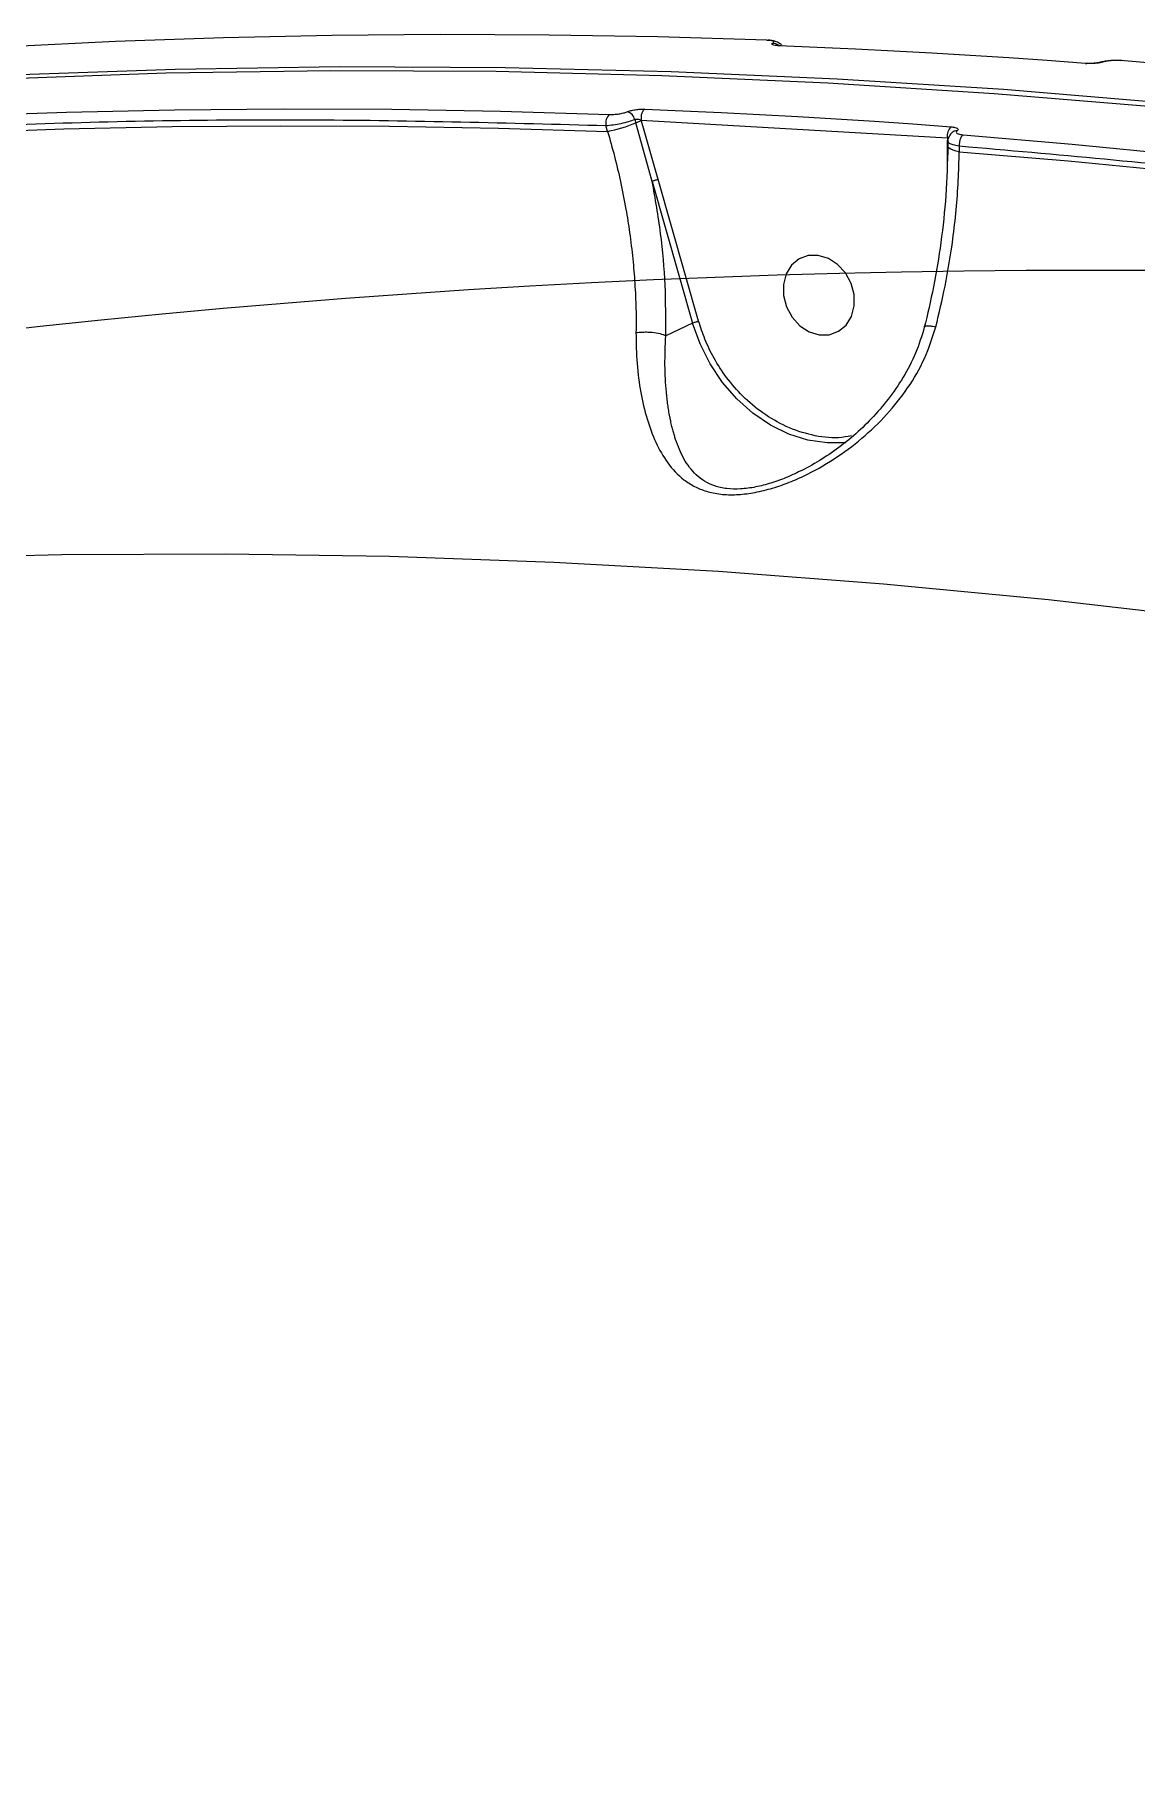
# Model space of a CAD drawing. Header units: millimetres. Extents: x -5609 to 5139, y -3980 to 3221.
# Drawn here: x 2479.6 to 2599.7, y 1326 to 1514.3 of the extents above; entities that cross this region are included whole.
import ezdxf

# ---------------------------------------------------------------- set-up
doc = ezdxf.new("R2010")
doc.units = ezdxf.units.MM
doc.layers.add('DIKOM_ОБЪЕКТ', color=7, linetype='Continuous')
doc.layers.add('DIKOM_РАЗМЕР_ОБЪЕКТА', color=7, linetype='Continuous')

# ---------------------------------------------------------------- blocks, each defined once
blk = doc.blocks.new('A$Cc336a1e3')
at = {"color": 7, "linetype": 'Continuous', "lineweight": 15}
for p, q in [((5379.58, 2786.62), (5379.73, 2786.63)), ((5365.2, 2778), (5365.31, 2777.61)), ((5365.88, 2777.92), (5399.27, 2775.99)), ((5365.92, 2777.79), (5365.88, 2777.92)), ((5367.76, 2771.44), (5365.92, 2777.79)), ((5362.24, 2776.69), (5362.05, 2777.33)), ((5367.1, 2771.24), (5365.31, 2777.61)), ((5399.27, 2775.99), (5399.26, 2775.5)), ((5399.33, 2775.77), (5399.32, 2775.09)), ((5400.57, 2775.11), (5400.56, 2774.48)), ((5367.1, 2771.24), (5371.49, 2755.8)), ((5372.16, 2756.01), (5367.76, 2771.44)), ((5371.49, 2755.8), (5368.57, 2754.42)), ((5383.05, 2739.57), (5382.85, 2739.48))]:
    blk.add_line(p, q, dxfattribs=at)
at = {"color": 8, "linetype": 'Continuous', "lineweight": 15}
for p, q in [((5414.31, 2784.09), (5414.47, 2784.1)), ((5399.26, 2775.5), (5399.23, 2772.9)), ((5399.26, 2775.5), (5399.33, 2775.49))]:
    blk.add_line(p, q, dxfattribs=at)
at = {"color": 7, "linetype": 'Continuous', "lineweight": 15, "flags": 128}
for points in [[(5379.58, 2786.62), (5367.71, 2786.98), (5355.85, 2787.19), (5344.01, 2787.24), (5332.19, 2787.14), (5320.39, 2786.89), (5308.62, 2786.48), (5296.87, 2785.92), (5285.14, 2785.21)], [(5414.31, 2784.09), (5410.13, 2784.4), (5405.95, 2784.69), (5401.77, 2784.96), (5397.59, 2785.21), (5393.42, 2785.44), (5389.24, 2785.65), (5385.07, 2785.84), (5380.9, 2786.02)], [(5297.17, 2782.87), (5315.1, 2783.49), (5333.07, 2783.76), (5351.09, 2783.67), (5369.16, 2783.23), (5387.26, 2782.43), (5405.38, 2781.28), (5423.54, 2779.77), (5441.71, 2777.91), (5459.9, 2775.69), (5478.09, 2773.12), (5496.29, 2770.19), (5514.48, 2766.92), (5532.66, 2763.29), (5550.84, 2759.32), (5568.99, 2754.99), (5587.11, 2750.32), (5605.21, 2745.3)], [(5513.26, 2772.11), (5501.36, 2774.18), (5489.46, 2776.09), (5477.56, 2777.85), (5465.66, 2779.46), (5453.77, 2780.93), (5441.88, 2782.24), (5430, 2783.39), (5418.13, 2784.4)], [(5604.2, 2744.83), (5586.1, 2749.85), (5567.98, 2754.52), (5549.83, 2758.84), (5531.66, 2762.82), (5513.47, 2766.44), (5495.28, 2769.72), (5477.08, 2772.64), (5458.89, 2775.21), (5440.7, 2777.43), (5422.53, 2779.29), (5404.38, 2780.8), (5386.25, 2781.96), (5368.15, 2782.76), (5350.09, 2783.2), (5332.06, 2783.29), (5314.09, 2783.02), (5296.16, 2782.39)], [(5268, 2777.12), (5279.72, 2777.83), (5291.47, 2778.39), (5303.25, 2778.8), (5315.05, 2779.05), (5326.87, 2779.15), (5338.71, 2779.1), (5350.57, 2778.89), (5362.44, 2778.53)], [(5366.28, 2779.12), (5370.45, 2778.94), (5374.62, 2778.75), (5378.79, 2778.54), (5382.97, 2778.31), (5387.15, 2778.06), (5391.33, 2777.79), (5395.51, 2777.5), (5399.69, 2777.19)], [(5267.68, 2775.27), (5279.42, 2775.99), (5291.19, 2776.55), (5302.98, 2776.96), (5314.79, 2777.21), (5326.62, 2777.31), (5338.48, 2777.26), (5350.35, 2777.05), (5362.24, 2776.69)], [(5400.99, 2776.31), (5412.86, 2775.3), (5424.74, 2774.14), (5436.63, 2772.83), (5448.52, 2771.37), (5460.42, 2769.76), (5472.32, 2768), (5484.22, 2766.08), (5496.11, 2764.02)], [(5400.56, 2774.48), (5412.45, 2773.47), (5424.35, 2772.31), (5436.25, 2771), (5448.15, 2769.54), (5460.07, 2767.92), (5471.98, 2766.15), (5483.89, 2764.24), (5495.81, 2762.17)], [(5389.1, 2758.9), (5388.77, 2760.13), (5388.16, 2761.26), (5387.31, 2762.19), (5386.3, 2762.85), (5385.2, 2763.18), (5384.11, 2763.17), (5383.11, 2762.8), (5382.28, 2762.11), (5381.7, 2761.16), (5381.4, 2760.02), (5381.41, 2758.79), (5381.74, 2757.56), (5382.35, 2756.44), (5383.19, 2755.51), (5384.21, 2754.85), (5385.3, 2754.51), (5386.4, 2754.53), (5387.4, 2754.9), (5388.23, 2755.58), (5388.81, 2756.53), (5389.11, 2757.67), (5389.1, 2758.9)], [(5518.39, 2707.77), (5500.38, 2711.64), (5482.37, 2715.16), (5464.34, 2718.31), (5446.32, 2721.11), (5428.3, 2723.55), (5410.29, 2725.63), (5392.29, 2727.35), (5374.32, 2728.71), (5356.37, 2729.71), (5338.46, 2730.35), (5320.58, 2730.62), (5302.75, 2730.54), (5284.97, 2730.09)]]:
    blk.add_lwpolyline(points, dxfattribs=at)
at = {"color": 8, "linetype": 'Continuous', "lineweight": 15, "flags": 128}
for points in [[(5416.22, 2784.25), (5416.08, 2784.25), (5415.97, 2784.23)], [(5400.56, 2774.48), (5400.21, 2774.55), (5399.9, 2774.64), (5399.65, 2774.74), (5399.47, 2774.85), (5399.36, 2774.97), (5399.32, 2775.09), (5399.32, 2775.1)], [(5388.2, 2742.76), (5386.17, 2742.73), (5384.07, 2743.05), (5381.99, 2743.7), (5379.98, 2744.68), (5378.07, 2745.97), (5376.32, 2747.53), (5374.75, 2749.34), (5373.4, 2751.35), (5372.31, 2753.52), (5371.49, 2755.8)]]:
    blk.add_lwpolyline(points, dxfattribs=at)
at = {"color": 7, "linetype": 'Continuous', "lineweight": 15}
for centre, radius, start, end in [((5381, 2785.77), 0.272, 62.9196, 112.5279), ((5418.23, 2784.15), 0.265, 58.8547, 112.2289), ((5363.33, 2777.58), 1.3, 133.142, 190.99), ((5364.13, 2777.76), 1.09, 12.528, 77.8975), ((5366.72, 2773.99), 3.89, 101.9109, 111.3733), ((5358.22, 2795.71), 19.44, 281.915, 291.3667), ((5400.59, 2776.2), 1.34, 132.3492, 188.957)]:
    blk.add_arc(centre, radius, start, end, dxfattribs=at)
for points, knots in [([(5380.24, 2786.32), (5380.29, 2786.36), (5380.38, 2786.43), (5380.28, 2786.52), (5380.01, 2786.59), (5379.73, 2786.61), (5379.58, 2786.62)], [0, 0, 0, 0, 0.250224, 0.500258, 0.750108, 1, 1, 1, 1]), ([(5381.26, 2786), (5381.26, 2786), (5381.2, 2786.13), (5380.96, 2786.31), (5380.57, 2786.5), (5380.12, 2786.6), (5379.86, 2786.63), (5379.73, 2786.64)], [0, 0, 0, 0, 0.00328, 0.270198, 0.609743, 0.800856, 1, 1, 1, 1]), ([(5380.9, 2786.02), (5380.75, 2786.03), (5380.47, 2786.05), (5380.2, 2786.12), (5380.1, 2786.21), (5380.19, 2786.29), (5380.24, 2786.32)], [0, 0, 0, 0, 0.249939, 0.49976, 0.749791, 1, 1, 1, 1]), ([(5416.22, 2784.25), (5416.09, 2784.22), (5415.84, 2784.15), (5415.33, 2784.1), (5414.79, 2784.07), (5414.47, 2784.08), (5414.31, 2784.09)], [0, 0, 0, 0, 0.250219, 0.500226, 0.750055, 1, 1, 1, 1]), ([(5415.97, 2784.23), (5415.88, 2784.2), (5415.68, 2784.16), (5415.28, 2784.11), (5414.85, 2784.09), (5414.59, 2784.1), (5414.46, 2784.11)], [0, 0, 0, 0, 0.247137, 0.496219, 0.747324, 1, 1, 1, 1]), ([(5418.28, 2784.42), (5418.09, 2784.42), (5417.7, 2784.44), (5417.06, 2784.41), (5416.44, 2784.34), (5416.13, 2784.27), (5415.97, 2784.23)], [0, 0, 0, 0, 0.247926, 0.49702, 0.747686, 1, 1, 1, 1]), ([(5418.13, 2784.4), (5417.97, 2784.41), (5417.65, 2784.42), (5417.11, 2784.4), (5416.6, 2784.34), (5416.35, 2784.28), (5416.22, 2784.25)], [0, 0, 0, 0, 0.249959, 0.499797, 0.749854, 1, 1, 1, 1]), ([(5267.69, 2775.92), (5278.11, 2776.51), (5298.95, 2777.7), (5330.43, 2778.17), (5351.51, 2777.61), (5362.05, 2777.33)], [0, 0, 0, 0, 0.333328, 0.666672, 1, 1, 1, 1]), ([(5362.05, 2777.33), (5362.31, 2777.35), (5362.84, 2777.4), (5363.73, 2777.56), (5364.57, 2777.76), (5364.99, 2777.92), (5365.2, 2778)], [0, 0, 0, 0, 0.248533, 0.497943, 0.754212, 1, 1, 1, 1]), ([(5362.44, 2778.53), (5362.6, 2778.53), (5362.92, 2778.53), (5363.46, 2778.59), (5363.98, 2778.69), (5364.23, 2778.78), (5364.36, 2778.83)], [0, 0, 0, 0, 0.250033, 0.499853, 0.749851, 1, 1, 1, 1]), ([(5364.36, 2778.83), (5364.48, 2778.87), (5364.74, 2778.96), (5365.25, 2779.06), (5365.79, 2779.12), (5366.11, 2779.12), (5366.28, 2779.12)], [0, 0, 0, 0, 0.250027, 0.500117, 0.749979, 1, 1, 1, 1]), ([(5365.2, 2778), (5365.21, 2778), (5365.25, 2778.02), (5365.36, 2778.03), (5365.51, 2778.03), (5365.71, 2777.99), (5365.82, 2777.94), (5365.88, 2777.92)], [0, 0, 0, 0, 0.112112, 0.228327, 0.47657, 0.732735, 1, 1, 1, 1]), ([(5366.28, 2779.12), (5366.22, 2779.07), (5366.09, 2778.98), (5365.95, 2778.67), (5365.87, 2778.3), (5365.88, 2778.04), (5365.88, 2777.92)], [0, 0, 0, 0, 0.240576, 0.500015, 0.759473, 1, 1, 1, 1]), ([(5362.24, 2776.69), (5362.49, 2775.78), (5363.01, 2773.97), (5363.67, 2771.14), (5364.22, 2768.38), (5364.67, 2765.56), (5364.99, 2762.86), (5365.22, 2760.08), (5365.35, 2757.39), (5365.34, 2755.62), (5365.33, 2754.76)], [0, 0, 0, 0, 0.125634, 0.250418, 0.385751, 0.49969, 0.630689, 0.750901, 0.878945, 1, 1, 1, 1]), ([(5399.8, 2776.58), (5399.73, 2776.51), (5399.59, 2776.38), (5399.44, 2776.15), (5399.34, 2775.9), (5399.33, 2775.74), (5399.33, 2775.65)], [0, 0, 0, 0, 0.247004, 0.498515, 0.750471, 1, 1, 1, 1]), ([(5399.69, 2777.19), (5399.83, 2777.17), (5400.12, 2777.14), (5400.37, 2777.04), (5400.47, 2776.9), (5400.38, 2776.8), (5400.34, 2776.75)], [0, 0, 0, 0, 0.249778, 0.499729, 0.749702, 1, 1, 1, 1]), ([(5400.34, 2776.75), (5400.29, 2776.7), (5400.2, 2776.6), (5400.3, 2776.47), (5400.56, 2776.36), (5400.85, 2776.33), (5400.99, 2776.31)], [0, 0, 0, 0, 0.250272, 0.500253, 0.750159, 1, 1, 1, 1]), ([(5400.99, 2776.31), (5400.93, 2776.26), (5400.8, 2776.16), (5400.66, 2775.86), (5400.56, 2775.49), (5400.57, 2775.23), (5400.57, 2775.11)], [0, 0, 0, 0, 0.240616, 0.500011, 0.759381, 1, 1, 1, 1]), ([(5399.32, 2775.1), (5399.27, 2773.32), (5399.18, 2769.85), (5398.61, 2764.68), (5397.82, 2759.83), (5397.1, 2756.76), (5396.75, 2755.28)], [0, 0, 0, 0, 0.273578, 0.530382, 0.77374, 1, 1, 1, 1]), ([(5398.02, 2755.4), (5398.37, 2756.87), (5399.11, 2760.01), (5399.81, 2764.3), (5400.24, 2768.15), (5400.49, 2771.34), (5400.54, 2773.43), (5400.56, 2774.48)], [0, 0, 0, 0, 0.233014, 0.500589, 0.666509, 0.833051, 1, 1, 1, 1]), ([(5400.57, 2775.11), (5411.12, 2774.18), (5432.21, 2772.31), (5463.91, 2768.22), (5485.05, 2764.63), (5495.62, 2762.83)], [0, 0, 0, 0, 0.333329, 0.666672, 1, 1, 1, 1]), ([(5367.76, 2771.44), (5367.71, 2771.43), (5367.62, 2771.41), (5367.5, 2771.37), (5367.4, 2771.35), (5367.31, 2771.32), (5367.2, 2771.28), (5367.14, 2771.25), (5367.1, 2771.24)], [0, 0, 0, 0, 0.23943, 0.368322, 0.499932, 0.631559, 0.760577, 1, 1, 1, 1]), ([(5368.57, 2754.42), (5368.58, 2756.25), (5368.59, 2759.9), (5368.1, 2765.57), (5367.43, 2769.35), (5367.1, 2771.24)], [0, 0, 0, 0, 0.332577, 0.667045, 1, 1, 1, 1]), ([(5674.5, 2755.17), (5673.82, 2755.31), (5672.3, 2755.62), (5670.02, 2755.99), (5667.79, 2756.3), (5665.92, 2756.51), (5664.33, 2756.66), (5661.16, 2756.9), (5656.43, 2757.05), (5650.04, 2756.82), (5642.13, 2756.03), (5632.41, 2754.22), (5621.17, 2750.93), (5610.12, 2746.61), (5599.3, 2741.4), (5588.4, 2735.17), (5577.44, 2727.95), (5566.46, 2719.75), (5555.48, 2710.59), (5544.52, 2700.49), (5533.6, 2689.47), (5522.77, 2677.57), (5512.04, 2664.82), (5501.47, 2651.27), (5491.05, 2636.93), (5480.83, 2621.85), (5470.82, 2606.06), (5461.05, 2589.6), (5451.55, 2572.51), (5442.35, 2554.85), (5433.46, 2536.67), (5424.92, 2518), (5416.74, 2498.9), (5408.94, 2479.4), (5401.54, 2459.56), (5394.57, 2439.43), (5388.04, 2419.09), (5381.97, 2398.57), (5376.37, 2377.93), (5371.27, 2357.21), (5366.66, 2336.46), (5362.56, 2315.74), (5359.07, 2295.57), (5356.15, 2276.01), (5353.78, 2257.07), (5352.23, 2241.84), (5351.26, 2230.23), (5350.69, 2222.38), (5350.31, 2216.33), (5350.06, 2211.76), (5349.87, 2208.1), (5349.67, 2203.53), (5349.46, 2198.01), (5349.27, 2191.57), (5349.2, 2186.99), (5349.16, 2184.55)], [0, 0, 0, 0, 0.005238, 0.01182, 0.017481, 0.022206, 0.026, 0.029399, 0.046017, 0.06109, 0.076162, 0.103073, 0.129982, 0.154446, 0.178954, 0.203436, 0.227894, 0.252351, 0.276808, 0.301263, 0.325724, 0.350237, 0.374695, 0.399147, 0.4236, 0.448051, 0.472503, 0.496981, 0.521474, 0.545925, 0.570375, 0.594825, 0.619274, 0.643726, 0.66823, 0.692693, 0.717142, 0.741591, 0.766041, 0.79049, 0.814953, 0.839457, 0.863909, 0.886729, 0.909549, 0.93237, 0.942412, 0.952388, 0.961556, 0.965042, 0.969571, 0.975332, 0.98233, 0.990564, 1, 1, 1, 1]), ([(5675.73, 2754.98), (5672.42, 2755.58), (5665.8, 2756.79), (5655.53, 2757.14), (5645.08, 2756.43), (5634.45, 2754.57), (5623.92, 2751.68), (5613.52, 2747.86), (5603.3, 2743.21), (5595.11, 2738.77), (5588.98, 2735.1), (5584.95, 2732.55), (5580.91, 2729.87), (5576.87, 2727.06), (5572.84, 2724.12), (5566.2, 2719.07), (5557, 2711.49), (5545.3, 2700.75), (5533.79, 2689.12), (5522.51, 2676.66), (5511.72, 2663.73), (5501.43, 2650.46), (5491.64, 2636.95), (5484.21, 2626.01), (5479, 2618), (5475.89, 2613.14), (5472.83, 2608.23), (5469.79, 2603.28), (5466.8, 2598.29), (5463.84, 2593.26), (5458.38, 2583.81), (5450.61, 2569.71), (5440.8, 2550.63), (5431.47, 2531.21), (5422.66, 2511.53), (5415.37, 2494.1), (5409.45, 2479.09), (5404.73, 2466.59), (5400.21, 2454.07), (5395.91, 2441.57), (5391.8, 2429.08), (5387.9, 2416.62), (5384.21, 2404.22), (5379.86, 2388.85), (5375.03, 2370.48), (5369.95, 2349.09), (5365.41, 2327.73), (5361.43, 2306.47), (5358.01, 2285.37), (5355.16, 2264.48), (5352.89, 2243.85), (5351.2, 2223.56), (5350.05, 2203.61), (5349.78, 2190.66), (5349.64, 2184.2)], [0, 0, 0, 0, 0.025552, 0.050983, 0.076294, 0.101484, 0.126553, 0.149842, 0.173026, 0.196104, 0.205143, 0.214165, 0.223171, 0.232161, 0.241135, 0.250092, 0.276443, 0.302491, 0.328238, 0.353682, 0.378823, 0.402016, 0.424946, 0.447612, 0.455186, 0.46273, 0.470244, 0.477729, 0.485183, 0.492607, 0.500002, 0.526531, 0.552719, 0.578564, 0.604068, 0.629229, 0.644782, 0.660202, 0.675488, 0.690641, 0.70566, 0.720545, 0.735296, 0.749914, 0.775113, 0.80027, 0.825385, 0.850457, 0.875486, 0.900474, 0.925419, 0.950322, 0.975182, 1, 1, 1, 1]), ([(5365.33, 2754.76), (5365.35, 2753.62), (5365.39, 2751.33), (5365.82, 2748.19), (5366.49, 2745.32), (5367.45, 2742.75), (5368.72, 2740.5), (5370.17, 2738.93), (5371.66, 2737.97), (5373, 2737.43), (5374.53, 2737.11), (5376.26, 2737.06), (5378.1, 2737.27), (5379.97, 2737.71), (5381.82, 2738.34), (5384.17, 2739.35), (5386.95, 2740.92), (5389.99, 2743.18), (5392.7, 2745.77), (5395.01, 2748.69), (5396.89, 2751.89), (5397.64, 2754.24), (5398.02, 2755.4)], [0, 0, 0, 0, 0.060875, 0.122264, 0.183726, 0.245803, 0.307728, 0.370778, 0.403957, 0.434892, 0.467534, 0.500176, 0.531666, 0.565143, 0.597097, 0.628918, 0.691935, 0.754149, 0.816304, 0.877596, 0.938998, 1, 1, 1, 1]), ([(5371.49, 2755.8), (5371.53, 2755.82), (5371.61, 2755.85), (5371.79, 2755.91), (5371.98, 2755.97), (5372.1, 2755.99), (5372.16, 2756.01)], [0, 0, 0, 0, 0.250061, 0.49998, 0.749977, 1, 1, 1, 1]), ([(5396.86, 2755.73), (5396.58, 2754.76), (5396.03, 2752.85), (5394.69, 2750.2), (5393.1, 2747.78), (5390.71, 2744.94), (5387.99, 2742.55), (5385.09, 2740.61), (5383.59, 2739.84), (5382.85, 2739.47)], [0, 0, 0, 0, 0.136311, 0.271009, 0.401648, 0.52917, 0.773549, 0.888841, 1, 1, 1, 1]), ([(5365.33, 2754.76), (5365.56, 2754.78), (5365.97, 2754.83), (5366.54, 2754.83), (5366.88, 2754.81), (5367.04, 2754.8), (5367.08, 2754.8), (5367.09, 2754.8), (5367.4, 2754.76), (5367.98, 2754.67), (5368.38, 2754.5), (5368.57, 2754.42)], [0, 0, 0, 0, 0.206169, 0.36456, 0.463849, 0.490141, 0.497358, 0.499514, 0.500663, 0.759669, 1, 1, 1, 1]), ([(5368.57, 2754.42), (5368.57, 2754.42), (5368.57, 2754.42), (5368.57, 2754.42), (5368.57, 2754.42)], [0, 0, 0, 0, 0.4613, 1, 1, 1, 1]), ([(5359.29, 2067.58), (5358.15, 2072.71), (5355.86, 2082.98), (5353.13, 2099.32), (5350.92, 2116.32), (5349.3, 2133.99), (5348.28, 2151.88), (5347.82, 2169.88), (5347.89, 2187.93), (5348.37, 2203.14), (5348.99, 2215.27), (5349.56, 2224.18), (5350.24, 2233.17), (5351.04, 2242.23), (5352.29, 2254.74), (5354.21, 2270.88), (5357.06, 2290.82), (5360.47, 2311.21), (5364.45, 2331.98), (5368.93, 2352.61), (5373.84, 2373.04), (5379.18, 2393.2), (5383.72, 2408.96), (5387.18, 2420.27), (5389.33, 2427.14), (5391.54, 2434.01), (5393.82, 2440.88), (5396.15, 2447.76), (5398.54, 2454.63), (5402.48, 2465.66), (5408.16, 2480.81), (5415.82, 2499.93), (5423.96, 2518.91), (5432.57, 2537.69), (5441.42, 2555.77), (5450.49, 2573.14), (5459.72, 2589.75), (5467.34, 2602.63), (5473.17, 2612.05), (5477.09, 2618.21), (5481.05, 2624.29), (5485.07, 2630.29), (5489.13, 2636.19), (5495.32, 2644.95), (5503.73, 2656.27), (5514.44, 2669.67), (5525.33, 2682.29), (5536.37, 2694.08), (5547.55, 2705), (5558.82, 2715), (5570.15, 2724.04), (5581.52, 2732.07), (5592.9, 2739.14), (5600.43, 2742.93), (5604.2, 2744.83)], [0, 0, 0, 0, 0.024819, 0.049681, 0.074585, 0.099531, 0.12452, 0.147882, 0.17128, 0.194715, 0.205777, 0.216847, 0.227925, 0.239011, 0.250106, 0.273561, 0.297359, 0.321499, 0.345981, 0.370806, 0.394284, 0.418061, 0.442135, 0.45031, 0.458518, 0.466761, 0.475037, 0.483347, 0.49169, 0.500068, 0.523695, 0.547624, 0.571855, 0.596389, 0.621225, 0.644678, 0.668395, 0.692375, 0.701869, 0.711403, 0.720978, 0.730593, 0.74025, 0.749946, 0.774408, 0.798991, 0.823695, 0.848519, 0.873464, 0.89853, 0.923716, 0.949023, 0.974451, 1, 1, 1, 1]), ([(5319.85, 2149.95), (5319.45, 2154.5), (5318.65, 2163.61), (5317.94, 2177.75), (5317.58, 2192.18), (5317.6, 2206.93), (5317.98, 2221.06), (5318.63, 2234.53), (5319.5, 2247.29), (5320.62, 2260.3), (5322.02, 2273.55), (5323.69, 2287.03), (5325.61, 2300.48), (5327.75, 2313.89), (5330.12, 2327.25), (5332.76, 2340.78), (5335.66, 2354.48), (5338.84, 2368.33), (5342.08, 2381.4), (5345.32, 2393.69), (5348.51, 2405.18), (5351.9, 2416.72), (5355.48, 2428.31), (5359.25, 2439.94), (5363.21, 2451.59), (5368.21, 2465.62), (5374.4, 2481.99), (5381.96, 2500.58), (5390.01, 2519.02), (5397.3, 2534.6), (5403.63, 2547.42), (5408.87, 2557.6), (5414.25, 2567.65), (5419.78, 2577.56), (5425.45, 2587.32), (5431.25, 2596.9), (5437.81, 2607.28), (5445.16, 2618.33), (5453.31, 2629.9), (5461.65, 2641.04), (5470.16, 2651.7), (5479.43, 2662.57), (5489.46, 2673.46), (5500.24, 2684.11), (5511.12, 2693.9), (5518.4, 2699.58), (5522.05, 2702.42)], [0, 0, 0, 0, 0.025201, 0.050426, 0.075478, 0.100439, 0.125533, 0.145965, 0.166556, 0.187307, 0.208217, 0.229287, 0.250516, 0.270801, 0.291287, 0.311974, 0.332861, 0.35395, 0.375239, 0.39266, 0.410236, 0.427968, 0.445856, 0.463899, 0.482097, 0.500451, 0.530196, 0.560356, 0.590931, 0.62192, 0.639817, 0.657849, 0.676017, 0.69432, 0.712759, 0.731334, 0.750044, 0.774713, 0.799566, 0.824602, 0.849822, 0.875227, 0.906171, 0.937281, 0.968557, 1, 1, 1, 1])]:
    blk.add_open_spline(points, degree=3, knots=knots, dxfattribs=at)
at = {"color": 8, "linetype": 'Continuous', "lineweight": 15}
for points, knots in [([(5379.73, 2786.63), (5379.74, 2786.63), (5379.77, 2786.64), (5379.8, 2786.61), (5379.82, 2786.59)], [0, 0, 0, 0, 0.471722, 1, 1, 1, 1]), ([(5380.24, 2786.32), (5380.34, 2786.31), (5380.55, 2786.29), (5380.79, 2786.17), (5380.89, 2786.05), (5380.92, 2786.02)], [0, 0, 0, 0, 0.411834, 0.848538, 1, 1, 1, 1]), ([(5400.34, 2776.75), (5400.23, 2776.75), (5400.03, 2776.73), (5399.87, 2776.61), (5399.8, 2776.56)], [0, 0, 0, 0, 0.556513, 1, 1, 1, 1]), ([(5399.36, 2775.7), (5399.35, 2775.69), (5399.27, 2775.59), (5399.44, 2775.42), (5399.84, 2775.23), (5400.32, 2775.15), (5400.57, 2775.11)], [0, 0, 0, 0, 0.062034, 0.375583, 0.67051, 1, 1, 1, 1]), ([(5388.82, 2743.5), (5388.35, 2743.42), (5386.95, 2743.18), (5384.52, 2743.51), (5381.72, 2744.42), (5379.17, 2745.9), (5376.98, 2747.74), (5375.2, 2749.78), (5373.83, 2751.9), (5372.82, 2753.97), (5372.37, 2755.35), (5372.16, 2756.01)], [0, 0, 0, 0, 0.070474, 0.209713, 0.345966, 0.476606, 0.599644, 0.713809, 0.818544, 0.913816, 1, 1, 1, 1]), ([(5396.82, 2755.39), (5396.78, 2755.44), (5396.75, 2755.48), (5396.88, 2755.48), (5396.88, 2755.48), (5396.89, 2755.48), (5396.9, 2755.48), (5396.95, 2755.49), (5397.09, 2755.5), (5397.43, 2755.49), (5397.8, 2755.44), (5398.02, 2755.4)], [0, 0, 0, 0, 0.267945, 0.26811, 0.268955, 0.271452, 0.280895, 0.317658, 0.462123, 0.695774, 1, 1, 1, 1]), ([(5382.85, 2739.48), (5382.47, 2739.3), (5381.55, 2738.87), (5380.05, 2738.34), (5378.37, 2737.9), (5376.72, 2737.68), (5375.19, 2737.71), (5373.87, 2738.02), (5372.77, 2738.54), (5371.57, 2739.47), (5370.49, 2740.95), (5369.84, 2742.5), (5369.51, 2743.56), (5369.38, 2744.03), (5369.24, 2744.56), (5369.12, 2745.07), (5369.01, 2745.66), (5368.9, 2746.24), (5368.8, 2746.92), (5368.71, 2747.59), (5368.57, 2748.99), (5368.44, 2751.19), (5368.53, 2753.35), (5368.57, 2754.42)], [0, 0, 0, 0, 0.036251, 0.086851, 0.137211, 0.186793, 0.236019, 0.285494, 0.335017, 0.385298, 0.486874, 0.588783, 0.607418, 0.628712, 0.649339, 0.674271, 0.692201, 0.720308, 0.743769, 0.770517, 0.795192, 0.898139, 1, 1, 1, 1]), ([(5604.96, 2743.64), (5601.26, 2741.78), (5593.86, 2738.06), (5582.67, 2731.13), (5571.49, 2723.27), (5560.3, 2714.4), (5549.12, 2704.54), (5537.95, 2693.68), (5526.82, 2681.86), (5515.79, 2669.12), (5504.92, 2655.54), (5494.24, 2641.17), (5483.76, 2626.03), (5473.48, 2610.11), (5463.41, 2593.43), (5453.6, 2576.05), (5444.11, 2558.09), (5434.98, 2539.61), (5426.22, 2520.66), (5417.82, 2501.23), (5409.8, 2481.34), (5402.17, 2461.03), (5394.99, 2440.41), (5388.29, 2419.6), (5382.09, 2398.65), (5376.38, 2377.58), (5371.17, 2356.38), (5366.47, 2335.12), (5362.32, 2313.87), (5358.72, 2292.79), (5355.7, 2271.92), (5353.24, 2251.29), (5351.34, 2230.89), (5350.06, 2210.79), (5349.39, 2194.9), (5349.36, 2185.91), (5349.35, 2183.35)], [0, 0, 0, 0, 0.030139, 0.060139, 0.090026, 0.119841, 0.149646, 0.179567, 0.209648, 0.23971, 0.269661, 0.29949, 0.329288, 0.359159, 0.389162, 0.419253, 0.449281, 0.479128, 0.508938, 0.538771, 0.568692, 0.598763, 0.628841, 0.658777, 0.688636, 0.718479, 0.748369, 0.778453, 0.808524, 0.838491, 0.86834, 0.898135, 0.927984, 0.957974, 0.988046, 1, 1, 1, 1])]:
    blk.add_open_spline(points, degree=3, knots=knots, dxfattribs=at)

msp = doc.modelspace()

# ---------------------------------------------------------------- linework, layer by layer
at = {"layer": 'DIKOM_РАЗМЕР_ОБЪЕКТА'}
msp.add_circle((2594.5, 436), 1052.678, dxfattribs=at)

# ---------------------------------------------------------------- block references
at = {"layer": 'DIKOM_ОБЪЕКТ'}
msp.add_blockref('A$Cc336a1e3', (-2820.166, -1272.903), dxfattribs=at)

doc.saveas('drawing.dxf')
